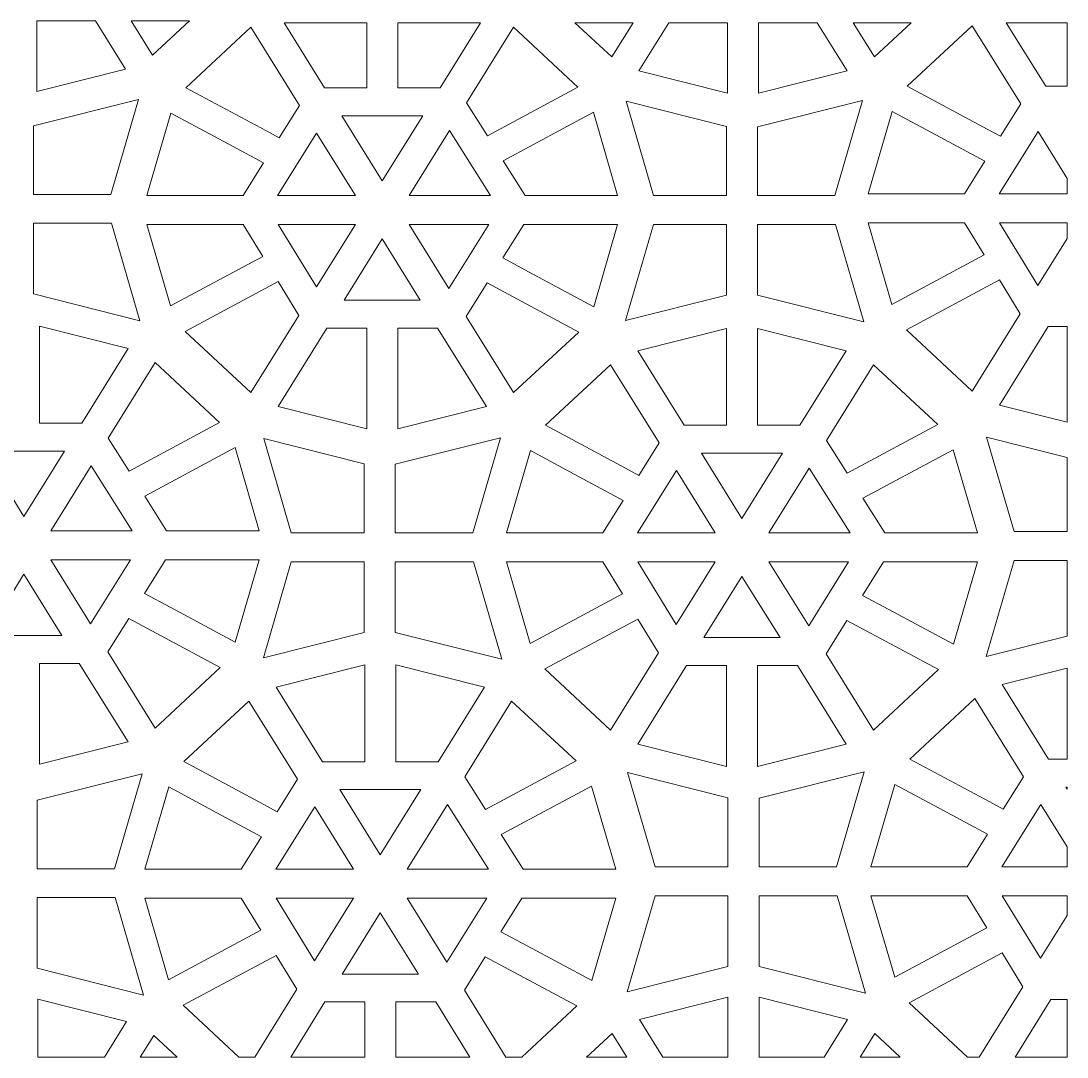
# Model space of a CAD drawing. Header units: millimetres. Extents: x -1200 to 1200, y -590 to 590.
# Drawn here: x 8 to 1200, y -590 to 590 of the extents above; entities that cross this region are included whole.
import ezdxf

# ---------------------------------------------------------------- set-up
doc = ezdxf.new("R2010")
doc.units = ezdxf.units.MM
doc.header["$MEASUREMENT"] = 0
doc.layers.add('Layer 1', color=7, linetype='Continuous')

msp = doc.modelspace()

# ---------------------------------------------------------------- linework, layer by layer
at = {"layer": 'Layer 1', "color": 250, "lineweight": 20}
for points, knots in [([(126.9235, 535.0149), (126.9235, 535.0149), (26.0126, 509.6275), (26.0126, 509.6275), (26.0126, 509.6275), (26.0126, 589.9734), (26.0126, 589.9734), (26.0126, 589.9734), (92.7979, 589.9734), (92.7979, 589.9734), (92.7979, 589.9734), (126.9235, 535.0149), (126.9235, 535.0149)], [0, 0, 0, 0, 0.25, 0.25, 0.25, 0.5, 0.5, 0.5, 0.75, 0.75, 0.75, 1, 1, 1, 1]), ([(199.9662, 589.9734), (199.9662, 589.9734), (157.9632, 550.9081), (157.9632, 550.9081), (157.9632, 550.9081), (133.7066, 589.9734), (133.7066, 589.9734), (133.7066, 589.9734), (199.9662, 589.9734), (199.9662, 589.9734)], [0, 0, 0, 0, 0.333333333, 0.333333333, 0.333333333, 0.666666667, 0.666666667, 0.666666667, 1, 1, 1, 1]), ([(401.9591, 587.9901), (401.9591, 587.9901), (401.9591, 513.8047), (401.9591, 513.8047), (401.9591, 513.8047), (353.7843, 513.8047), (353.7843, 513.8047), (353.7843, 513.8047), (307.7227, 587.9901), (307.7227, 587.9901), (307.7227, 587.9901), (401.9591, 587.9901), (401.9591, 587.9901)], [0, 0, 0, 0, 0.25, 0.25, 0.25, 0.5, 0.5, 0.5, 0.75, 0.75, 0.75, 1, 1, 1, 1]), ([(531.6224, 587.9901), (531.6224, 587.9901), (485.5609, 513.8047), (485.5609, 513.8047), (485.5609, 513.8047), (437.386, 513.8047), (437.386, 513.8047), (437.386, 513.8047), (437.386, 587.9901), (437.386, 587.9901), (437.386, 587.9901), (531.6224, 587.9901), (531.6224, 587.9901)], [0, 0, 0, 0, 0.25, 0.25, 0.25, 0.5, 0.5, 0.5, 0.75, 0.75, 0.75, 1, 1, 1, 1]), ([(681.1157, 548.9127), (681.1157, 548.9127), (639.1095, 587.9901), (639.1095, 587.9901), (639.1095, 587.9901), (705.3789, 587.9901), (705.3789, 587.9901), (705.3789, 587.9901), (681.1157, 548.9127), (681.1157, 548.9127)], [0, 0, 0, 0, 0.333333333, 0.333333333, 0.333333333, 0.666666667, 0.666666667, 0.666666667, 1, 1, 1, 1]), ([(813.073, 507.6442), (813.073, 507.6442), (712.1588, 533.0256), (712.1588, 533.0256), (712.1588, 533.0256), (746.2876, 587.9901), (746.2876, 587.9901), (746.2876, 587.9901), (813.073, 587.9901), (813.073, 587.9901), (813.073, 587.9901), (813.073, 507.6442), (813.073, 507.6442)], [0, 0, 0, 0, 0.25, 0.25, 0.25, 0.5, 0.5, 0.5, 0.75, 0.75, 0.75, 1, 1, 1, 1]), ([(949.4111, 533.0318), (949.4111, 533.0318), (848.5, 507.6442), (848.5, 507.6442), (848.5, 507.6442), (848.5, 587.9901), (848.5, 587.9901), (848.5, 587.9901), (915.2855, 587.9901), (915.2855, 587.9901), (915.2855, 587.9901), (949.4111, 533.0318), (949.4111, 533.0318)], [0, 0, 0, 0, 0.25, 0.25, 0.25, 0.5, 0.5, 0.5, 0.75, 0.75, 0.75, 1, 1, 1, 1]), ([(1022.4537, 587.9901), (1022.4537, 587.9901), (980.4507, 548.925), (980.4507, 548.925), (980.4507, 548.925), (956.194, 587.9901), (956.194, 587.9901), (956.194, 587.9901), (1022.4537, 587.9901), (1022.4537, 587.9901)], [0, 0, 0, 0, 0.333333333, 0.333333333, 0.333333333, 0.666666667, 0.666666667, 0.666666667, 1, 1, 1, 1]), ([(1017.8101, 515.6413), (1017.8101, 515.6413), (1091.9339, 584.5799), (1091.9339, 584.5799), (1091.9339, 584.5799), (1147.2565, 495.4792), (1147.2565, 495.4792), (1147.2565, 495.4792), (1124.1468, 458.556), (1124.1468, 458.556), (1124.1468, 458.556), (1108.7995, 466.7944), (1108.7995, 466.7944), (1108.7995, 466.7944), (1017.8101, 515.6413), (1017.8101, 515.6413)], [0, 0, 0, 0, 0.2, 0.2, 0.2, 0.4, 0.4, 0.4, 0.6, 0.6, 0.6, 0.8, 0.8, 0.8, 1, 1, 1, 1]), ([(1199.95, 587.9901), (1199.95, 587.9901), (1199.95, 515.5373), (1199.95, 515.5373), (1199.95, 515.5373), (1175.7099, 515.5373), (1175.7099, 515.5373), (1175.7099, 515.5373), (1130.7229, 587.9901), (1130.7229, 587.9901), (1130.7229, 587.9901), (1199.95, 587.9901), (1199.95, 587.9901)], [0, 0, 0, 0, 0.25, 0.25, 0.25, 0.5, 0.5, 0.5, 0.75, 0.75, 0.75, 1, 1, 1, 1]), ([(195.8845, 513.9086), (195.8845, 513.9086), (270.0085, 582.8473), (270.0085, 582.8473), (270.0085, 582.8473), (325.3311, 493.7465), (325.3311, 493.7465), (325.3311, 493.7465), (302.2213, 456.8234), (302.2213, 456.8234), (302.2213, 456.8234), (286.874, 465.0618), (286.874, 465.0618), (286.874, 465.0618), (195.8845, 513.9086), (195.8845, 513.9086)], [0, 0, 0, 0, 0.2, 0.2, 0.2, 0.4, 0.4, 0.4, 0.6, 0.6, 0.6, 0.8, 0.8, 0.8, 1, 1, 1, 1]), ([(569.3367, 582.8473), (569.3367, 582.8473), (642.649, 514.6664), (642.649, 514.6664), (642.649, 514.6664), (539.4243, 459.2528), (539.4243, 459.2528), (539.4243, 459.2528), (515.8315, 496.674), (515.8315, 496.674), (515.8315, 496.674), (569.3367, 582.8473), (569.3367, 582.8473)], [0, 0, 0, 0, 0.25, 0.25, 0.25, 0.5, 0.5, 0.5, 0.75, 0.75, 0.75, 1, 1, 1, 1]), ([(110.4917, 392.4929), (110.4917, 392.4929), (141.9751, 500.6709), (141.9751, 500.6709), (141.9751, 500.6709), (22.2562, 470.5592), (22.2562, 470.5592), (22.2562, 470.5592), (22.2562, 392.4929), (22.2562, 392.4929), (22.2562, 392.4929), (110.4917, 392.4929), (110.4917, 392.4929)], [0, 0, 0, 0, 0.25, 0.25, 0.25, 0.5, 0.5, 0.5, 0.75, 0.75, 0.75, 1, 1, 1, 1]), ([(811.8406, 391.2217), (811.8406, 391.2217), (811.8406, 469.9052), (811.8406, 469.9052), (811.8406, 469.9052), (697.5048, 498.6602), (697.5048, 498.6602), (697.5048, 498.6602), (728.7779, 391.2217), (728.7779, 391.2217), (728.7779, 391.2217), (811.8406, 391.2217), (811.8406, 391.2217)], [0, 0, 0, 0, 0.25, 0.25, 0.25, 0.5, 0.5, 0.5, 0.75, 0.75, 0.75, 1, 1, 1, 1]), ([(935.5031, 391.2217), (935.5031, 391.2217), (966.9865, 499.3997), (966.9865, 499.3997), (966.9865, 499.3997), (847.2676, 469.2879), (847.2676, 469.2879), (847.2676, 469.2879), (847.2676, 391.2217), (847.2676, 391.2217), (847.2676, 391.2217), (935.5031, 391.2217), (935.5031, 391.2217)], [0, 0, 0, 0, 0.25, 0.25, 0.25, 0.5, 0.5, 0.5, 0.75, 0.75, 0.75, 1, 1, 1, 1]), ([(151.4923, 391.2217), (151.4923, 391.2217), (178.7954, 485.0466), (178.7954, 485.0466), (178.7954, 485.0466), (228.4754, 458.3757), (228.4754, 458.3757), (228.4754, 458.3757), (284.4027, 428.3495), (284.4027, 428.3495), (284.4027, 428.3495), (261.1681, 391.2217), (261.1681, 391.2217), (261.1681, 391.2217), (151.4923, 391.2217), (151.4923, 391.2217)], [0, 0, 0, 0, 0.2, 0.2, 0.2, 0.4, 0.4, 0.4, 0.6, 0.6, 0.6, 0.8, 0.8, 0.8, 1, 1, 1, 1]), ([(465.8328, 482.0337), (465.8328, 482.0337), (373.5123, 482.0337), (373.5123, 482.0337), (373.5123, 482.0337), (419.6725, 407.6924), (419.6725, 407.6924), (419.6725, 407.6924), (465.8328, 482.0337), (465.8328, 482.0337)], [0, 0, 0, 0, 0.333333333, 0.333333333, 0.333333333, 0.666666667, 0.666666667, 0.666666667, 1, 1, 1, 1]), ([(660.2506, 486.0765), (660.2506, 486.0765), (687.8528, 391.2217), (687.8528, 391.2217), (687.8528, 391.2217), (582.3178, 391.2217), (582.3178, 391.2217), (582.3178, 391.2217), (557.3448, 430.8338), (557.3448, 430.8338), (557.3448, 430.8338), (660.2506, 486.0765), (660.2506, 486.0765)], [0, 0, 0, 0, 0.25, 0.25, 0.25, 0.5, 0.5, 0.5, 0.75, 0.75, 0.75, 1, 1, 1, 1]), ([(973.4179, 392.9543), (973.4179, 392.9543), (1000.7209, 486.7793), (1000.7209, 486.7793), (1000.7209, 486.7793), (1050.4008, 460.1083), (1050.4008, 460.1083), (1050.4008, 460.1083), (1106.3281, 430.0821), (1106.3281, 430.0821), (1106.3281, 430.0821), (1083.0936, 392.9543), (1083.0936, 392.9543), (1083.0936, 392.9543), (973.4179, 392.9543), (973.4179, 392.9543)], [0, 0, 0, 0, 0.2, 0.2, 0.2, 0.4, 0.4, 0.4, 0.6, 0.6, 0.6, 0.8, 0.8, 0.8, 1, 1, 1, 1]), ([(542.875, 391.2217), (542.875, 391.2217), (496.2613, 465.1565), (496.2613, 465.1565), (496.2613, 465.1565), (450.3541, 391.2217), (450.3541, 391.2217), (450.3541, 391.2217), (542.875, 391.2217), (542.875, 391.2217)], [0, 0, 0, 0, 0.333333333, 0.333333333, 0.333333333, 0.666666667, 0.666666667, 0.666666667, 1, 1, 1, 1]), ([(344.9013, 462.229), (344.9013, 462.229), (300.4598, 391.2217), (300.4598, 391.2217), (300.4598, 391.2217), (388.9911, 391.2217), (388.9911, 391.2217), (388.9911, 391.2217), (344.9013, 462.229), (344.9013, 462.229)], [0, 0, 0, 0, 0.333333333, 0.333333333, 0.333333333, 0.666666667, 0.666666667, 0.666666667, 1, 1, 1, 1]), ([(1166.8268, 463.9617), (1166.8268, 463.9617), (1122.3853, 392.9543), (1122.3853, 392.9543), (1122.3853, 392.9543), (1199.95, 392.9543), (1199.95, 392.9543), (1199.95, 392.9543), (1199.95, 410.6168), (1199.95, 410.6168), (1199.95, 410.6168), (1166.8268, 463.9617), (1166.8268, 463.9617)], [0, 0, 0, 0, 0.25, 0.25, 0.25, 0.5, 0.5, 0.5, 0.75, 0.75, 0.75, 1, 1, 1, 1]), ([(22.2562, 279.071), (22.2562, 279.071), (143.5295, 248.562), (143.5295, 248.562), (143.5295, 248.562), (111.2278, 359.5514), (111.2278, 359.5514), (111.2278, 359.5514), (22.2562, 359.5514), (22.2562, 359.5514), (22.2562, 359.5514), (22.2562, 279.071), (22.2562, 279.071)], [0, 0, 0, 0, 0.25, 0.25, 0.25, 0.5, 0.5, 0.5, 0.75, 0.75, 0.75, 1, 1, 1, 1]), ([(178.4964, 265.488), (178.4964, 265.488), (151.4957, 358.2802), (151.4957, 358.2802), (151.4957, 358.2802), (261.2141, 358.2802), (261.2141, 358.2802), (261.2141, 358.2802), (283.5087, 321.8643), (283.5087, 321.8643), (283.5087, 321.8643), (178.4964, 265.488), (178.4964, 265.488)], [0, 0, 0, 0, 0.25, 0.25, 0.25, 0.5, 0.5, 0.5, 0.75, 0.75, 0.75, 1, 1, 1, 1]), ([(301.0941, 358.2802), (301.0941, 358.2802), (344.7305, 286.9978), (344.7305, 286.9978), (344.7305, 286.9978), (388.9911, 358.2802), (388.9911, 358.2802), (388.9911, 358.2802), (301.0941, 358.2802), (301.0941, 358.2802)], [0, 0, 0, 0, 0.333333333, 0.333333333, 0.333333333, 0.666666667, 0.666666667, 0.666666667, 1, 1, 1, 1]), ([(495.6368, 285.3537), (495.6368, 285.3537), (541.1333, 358.2802), (541.1333, 358.2802), (541.1333, 358.2802), (450.3541, 358.2802), (450.3541, 358.2802), (450.3541, 358.2802), (495.6368, 285.3537), (495.6368, 285.3537)], [0, 0, 0, 0, 0.333333333, 0.333333333, 0.333333333, 0.666666667, 0.666666667, 0.666666667, 1, 1, 1, 1]), ([(687.8495, 358.2802), (687.8495, 358.2802), (660.5497, 264.4552), (660.5497, 264.4552), (660.5497, 264.4552), (587.0141, 303.9329), (587.0141, 303.9329), (587.0141, 303.9329), (557.0129, 320.04), (557.0129, 320.04), (557.0129, 320.04), (580.8718, 358.2802), (580.8718, 358.2802), (580.8718, 358.2802), (687.8495, 358.2802), (687.8495, 358.2802)], [0, 0, 0, 0, 0.2, 0.2, 0.2, 0.4, 0.4, 0.4, 0.6, 0.6, 0.6, 0.8, 0.8, 0.8, 1, 1, 1, 1]), ([(696.9396, 248.8951), (696.9396, 248.8951), (811.8406, 277.7998), (811.8406, 277.7998), (811.8406, 277.7998), (811.8406, 358.2802), (811.8406, 358.2802), (811.8406, 358.2802), (728.7746, 358.2802), (728.7746, 358.2802), (728.7746, 358.2802), (696.9396, 248.8951), (696.9396, 248.8951)], [0, 0, 0, 0, 0.25, 0.25, 0.25, 0.5, 0.5, 0.5, 0.75, 0.75, 0.75, 1, 1, 1, 1]), ([(847.2676, 277.7998), (847.2676, 277.7998), (968.541, 247.2908), (968.541, 247.2908), (968.541, 247.2908), (936.2392, 358.2802), (936.2392, 358.2802), (936.2392, 358.2802), (847.2676, 358.2802), (847.2676, 358.2802), (847.2676, 358.2802), (847.2676, 277.7998), (847.2676, 277.7998)], [0, 0, 0, 0, 0.25, 0.25, 0.25, 0.5, 0.5, 0.5, 0.75, 0.75, 0.75, 1, 1, 1, 1]), ([(1000.422, 267.2207), (1000.422, 267.2207), (973.4211, 360.0129), (973.4211, 360.0129), (973.4211, 360.0129), (1083.1396, 360.0129), (1083.1396, 360.0129), (1083.1396, 360.0129), (1105.4343, 323.597), (1105.4343, 323.597), (1105.4343, 323.597), (1000.422, 267.2207), (1000.422, 267.2207)], [0, 0, 0, 0, 0.25, 0.25, 0.25, 0.5, 0.5, 0.5, 0.75, 0.75, 0.75, 1, 1, 1, 1]), ([(1123.0196, 360.0129), (1123.0196, 360.0129), (1166.6559, 288.7304), (1166.6559, 288.7304), (1166.6559, 288.7304), (1199.95, 342.3504), (1199.95, 342.3504), (1199.95, 342.3504), (1199.95, 360.0129), (1199.95, 360.0129), (1199.95, 360.0129), (1123.0196, 360.0129), (1123.0196, 360.0129)], [0, 0, 0, 0, 0.25, 0.25, 0.25, 0.5, 0.5, 0.5, 0.75, 0.75, 0.75, 1, 1, 1, 1]), ([(376.3254, 271.9969), (376.3254, 271.9969), (463.0197, 271.9969), (463.0197, 271.9969), (463.0197, 271.9969), (419.6725, 341.8095), (419.6725, 341.8095), (419.6725, 341.8095), (376.3254, 271.9969), (376.3254, 271.9969)], [0, 0, 0, 0, 0.333333333, 0.333333333, 0.333333333, 0.666666667, 0.666666667, 0.666666667, 1, 1, 1, 1]), ([(270.0018, 166.6423), (270.0018, 166.6423), (195.0695, 236.348), (195.0695, 236.348), (195.0695, 236.348), (301.035, 293.2346), (301.035, 293.2346), (301.035, 293.2346), (324.6508, 254.6553), (324.6508, 254.6553), (324.6508, 254.6553), (270.0018, 166.6423), (270.0018, 166.6423)], [0, 0, 0, 0, 0.25, 0.25, 0.25, 0.5, 0.5, 0.5, 0.75, 0.75, 0.75, 1, 1, 1, 1]), ([(643.4607, 235.5933), (643.4607, 235.5933), (569.3367, 166.6546), (569.3367, 166.6546), (569.3367, 166.6546), (515.4569, 253.4268), (515.4569, 253.4268), (515.4569, 253.4268), (539.2369, 291.5447), (539.2369, 291.5447), (539.2369, 291.5447), (643.4607, 235.5933), (643.4607, 235.5933)], [0, 0, 0, 0, 0.25, 0.25, 0.25, 0.5, 0.5, 0.5, 0.75, 0.75, 0.75, 1, 1, 1, 1]), ([(1091.9274, 168.375), (1091.9274, 168.375), (1016.9951, 238.0807), (1016.9951, 238.0807), (1016.9951, 238.0807), (1122.9604, 294.9672), (1122.9604, 294.9672), (1122.9604, 294.9672), (1146.5763, 256.3879), (1146.5763, 256.3879), (1146.5763, 256.3879), (1091.9274, 168.375), (1091.9274, 168.375)], [0, 0, 0, 0, 0.25, 0.25, 0.25, 0.5, 0.5, 0.5, 0.75, 0.75, 0.75, 1, 1, 1, 1]), ([(29.0853, 242.1724), (29.0853, 242.1724), (129.9963, 216.7818), (129.9963, 216.7818), (129.9963, 216.7818), (77.26, 131.8461), (77.26, 131.8461), (77.26, 131.8461), (29.0853, 131.8461), (29.0853, 131.8461), (29.0853, 131.8461), (29.0853, 242.1724), (29.0853, 242.1724)], [0, 0, 0, 0, 0.25, 0.25, 0.25, 0.5, 0.5, 0.5, 0.75, 0.75, 0.75, 1, 1, 1, 1]), ([(401.9591, 125.3739), (401.9591, 125.3739), (301.0448, 150.7553), (301.0448, 150.7553), (301.0448, 150.7553), (356.5975, 240.2258), (356.5975, 240.2258), (356.5975, 240.2258), (401.9591, 240.2258), (401.9591, 240.2258), (401.9591, 240.2258), (401.9591, 125.3739), (401.9591, 125.3739)], [0, 0, 0, 0, 0.25, 0.25, 0.25, 0.5, 0.5, 0.5, 0.75, 0.75, 0.75, 1, 1, 1, 1]), ([(538.2971, 150.7614), (538.2971, 150.7614), (437.386, 125.3739), (437.386, 125.3739), (437.386, 125.3739), (437.386, 240.2258), (437.386, 240.2258), (437.386, 240.2258), (482.7477, 240.2258), (482.7477, 240.2258), (482.7477, 240.2258), (538.2971, 150.7614), (538.2971, 150.7614)], [0, 0, 0, 0, 0.25, 0.25, 0.25, 0.5, 0.5, 0.5, 0.75, 0.75, 0.75, 1, 1, 1, 1]), ([(710.9296, 214.3616), (710.9296, 214.3616), (811.8406, 239.7522), (811.8406, 239.7522), (811.8406, 239.7522), (811.8406, 129.4259), (811.8406, 129.4259), (811.8406, 129.4259), (763.6659, 129.4259), (763.6659, 129.4259), (763.6659, 129.4259), (710.9296, 214.3616), (710.9296, 214.3616)], [0, 0, 0, 0, 0.25, 0.25, 0.25, 0.5, 0.5, 0.5, 0.75, 0.75, 0.75, 1, 1, 1, 1]), ([(847.2676, 239.7522), (847.2676, 239.7522), (948.1786, 214.3616), (948.1786, 214.3616), (948.1786, 214.3616), (895.4424, 129.4259), (895.4424, 129.4259), (895.4424, 129.4259), (847.2676, 129.4259), (847.2676, 129.4259), (847.2676, 129.4259), (847.2676, 239.7522), (847.2676, 239.7522)], [0, 0, 0, 0, 0.25, 0.25, 0.25, 0.5, 0.5, 0.5, 0.75, 0.75, 0.75, 1, 1, 1, 1]), ([(1199.95, 133.1264), (1199.95, 133.1264), (1122.9703, 152.488), (1122.9703, 152.488), (1122.9703, 152.488), (1178.523, 241.9585), (1178.523, 241.9585), (1178.523, 241.9585), (1199.95, 241.9585), (1199.95, 241.9585), (1199.95, 241.9585), (1199.95, 133.1264), (1199.95, 133.1264)], [0, 0, 0, 0, 0.25, 0.25, 0.25, 0.5, 0.5, 0.5, 0.75, 0.75, 0.75, 1, 1, 1, 1]), ([(161.036, 200.8886), (161.036, 200.8886), (234.3481, 132.7078), (234.3481, 132.7078), (234.3481, 132.7078), (131.1234, 77.294), (131.1234, 77.294), (131.1234, 77.294), (107.5307, 114.7153), (107.5307, 114.7153), (107.5307, 114.7153), (161.036, 200.8886), (161.036, 200.8886)], [0, 0, 0, 0, 0.25, 0.25, 0.25, 0.5, 0.5, 0.5, 0.75, 0.75, 0.75, 1, 1, 1, 1]), ([(605.7661, 129.5297), (605.7661, 129.5297), (679.8899, 198.4685), (679.8899, 198.4685), (679.8899, 198.4685), (735.2125, 109.3676), (735.2125, 109.3676), (735.2125, 109.3676), (712.1028, 72.4445), (712.1028, 72.4445), (712.1028, 72.4445), (696.7556, 80.683), (696.7556, 80.683), (696.7556, 80.683), (605.7661, 129.5297), (605.7661, 129.5297)], [0, 0, 0, 0, 0.2, 0.2, 0.2, 0.4, 0.4, 0.4, 0.6, 0.6, 0.6, 0.8, 0.8, 0.8, 1, 1, 1, 1]), ([(979.2183, 198.4685), (979.2183, 198.4685), (1052.5304, 130.2876), (1052.5304, 130.2876), (1052.5304, 130.2876), (949.3059, 74.8739), (949.3059, 74.8739), (949.3059, 74.8739), (925.713, 112.2951), (925.713, 112.2951), (925.713, 112.2951), (979.2183, 198.4685), (979.2183, 198.4685)], [0, 0, 0, 0, 0.25, 0.25, 0.25, 0.5, 0.5, 0.5, 0.75, 0.75, 0.75, 1, 1, 1, 1]), ([(399.123, 7.0109), (399.123, 7.0109), (399.123, 85.6944), (399.123, 85.6944), (399.123, 85.6944), (284.7872, 114.4495), (284.7872, 114.4495), (284.7872, 114.4495), (316.0601, 7.0109), (316.0601, 7.0109), (316.0601, 7.0109), (399.123, 7.0109), (399.123, 7.0109)], [0, 0, 0, 0, 0.25, 0.25, 0.25, 0.5, 0.5, 0.5, 0.75, 0.75, 0.75, 1, 1, 1, 1]), ([(522.7855, 7.0109), (522.7855, 7.0109), (554.2688, 115.189), (554.2688, 115.189), (554.2688, 115.189), (434.5499, 85.0771), (434.5499, 85.0771), (434.5499, 85.0771), (434.5499, 7.0109), (434.5499, 7.0109), (434.5499, 7.0109), (522.7855, 7.0109), (522.7855, 7.0109)], [0, 0, 0, 0, 0.25, 0.25, 0.25, 0.5, 0.5, 0.5, 0.75, 0.75, 0.75, 1, 1, 1, 1]), ([(1199.95, 92.738), (1199.95, 92.738), (1108.2705, 115.794), (1108.2705, 115.794), (1108.2705, 115.794), (1139.5434, 8.3554), (1139.5434, 8.3554), (1139.5434, 8.3554), (1199.95, 8.3554), (1199.95, 8.3554), (1199.95, 8.3554), (1199.95, 92.738), (1199.95, 92.738)], [0, 0, 0, 0, 0.25, 0.25, 0.25, 0.5, 0.5, 0.5, 0.75, 0.75, 0.75, 1, 1, 1, 1]), ([(57.532, 100.075), (57.532, 100.075), (-34.7885, 100.075), (-34.7885, 100.075), (-34.7885, 100.075), (11.3718, 25.7337), (11.3718, 25.7337), (11.3718, 25.7337), (57.532, 100.075), (57.532, 100.075)], [0, 0, 0, 0, 0.333333333, 0.333333333, 0.333333333, 0.666666667, 0.666666667, 0.666666667, 1, 1, 1, 1]), ([(251.9499, 104.1178), (251.9499, 104.1178), (279.552, 9.263), (279.552, 9.263), (279.552, 9.263), (174.0171, 9.263), (174.0171, 9.263), (174.0171, 9.263), (149.0441, 48.8752), (149.0441, 48.8752), (149.0441, 48.8752), (251.9499, 104.1178), (251.9499, 104.1178)], [0, 0, 0, 0, 0.25, 0.25, 0.25, 0.5, 0.5, 0.5, 0.75, 0.75, 0.75, 1, 1, 1, 1]), ([(561.3739, 6.8428), (561.3739, 6.8428), (588.677, 100.6678), (588.677, 100.6678), (588.677, 100.6678), (638.357, 73.9969), (638.357, 73.9969), (638.357, 73.9969), (694.2843, 43.9707), (694.2843, 43.9707), (694.2843, 43.9707), (671.0496, 6.8428), (671.0496, 6.8428), (671.0496, 6.8428), (561.3739, 6.8428), (561.3739, 6.8428)], [0, 0, 0, 0, 0.2, 0.2, 0.2, 0.4, 0.4, 0.4, 0.6, 0.6, 0.6, 0.8, 0.8, 0.8, 1, 1, 1, 1]), ([(875.7144, 97.6548), (875.7144, 97.6548), (783.3939, 97.6548), (783.3939, 97.6548), (783.3939, 97.6548), (829.5541, 23.3135), (829.5541, 23.3135), (829.5541, 23.3135), (875.7144, 97.6548), (875.7144, 97.6548)], [0, 0, 0, 0, 0.333333333, 0.333333333, 0.333333333, 0.666666667, 0.666666667, 0.666666667, 1, 1, 1, 1]), ([(1070.1322, 101.6977), (1070.1322, 101.6977), (1097.7343, 6.8428), (1097.7343, 6.8428), (1097.7343, 6.8428), (992.1994, 6.8428), (992.1994, 6.8428), (992.1994, 6.8428), (967.2264, 46.455), (967.2264, 46.455), (967.2264, 46.455), (1070.1322, 101.6977), (1070.1322, 101.6977)], [0, 0, 0, 0, 0.25, 0.25, 0.25, 0.5, 0.5, 0.5, 0.75, 0.75, 0.75, 1, 1, 1, 1]), ([(134.5742, 9.263), (134.5742, 9.263), (87.9604, 83.1978), (87.9604, 83.1978), (87.9604, 83.1978), (42.0532, 9.263), (42.0532, 9.263), (42.0532, 9.263), (134.5742, 9.263), (134.5742, 9.263)], [0, 0, 0, 0, 0.333333333, 0.333333333, 0.333333333, 0.666666667, 0.666666667, 0.666666667, 1, 1, 1, 1]), ([(754.7828, 77.8502), (754.7828, 77.8502), (710.3413, 6.8428), (710.3413, 6.8428), (710.3413, 6.8428), (798.8727, 6.8428), (798.8727, 6.8428), (798.8727, 6.8428), (754.7828, 77.8502), (754.7828, 77.8502)], [0, 0, 0, 0, 0.333333333, 0.333333333, 0.333333333, 0.666666667, 0.666666667, 0.666666667, 1, 1, 1, 1]), ([(952.7565, 6.8428), (952.7565, 6.8428), (906.1428, 80.7777), (906.1428, 80.7777), (906.1428, 80.7777), (860.2356, 6.8428), (860.2356, 6.8428), (860.2356, 6.8428), (952.7565, 6.8428), (952.7565, 6.8428)], [0, 0, 0, 0, 0.333333333, 0.333333333, 0.333333333, 0.666666667, 0.666666667, 0.666666667, 1, 1, 1, 1]), ([(87.336, -96.6049), (87.336, -96.6049), (132.8324, -23.6785), (132.8324, -23.6785), (132.8324, -23.6785), (42.0532, -23.6785), (42.0532, -23.6785), (42.0532, -23.6785), (87.336, -96.6049), (87.336, -96.6049)], [0, 0, 0, 0, 0.333333333, 0.333333333, 0.333333333, 0.666666667, 0.666666667, 0.666666667, 1, 1, 1, 1]), ([(279.5487, -23.6785), (279.5487, -23.6785), (252.2489, -117.5035), (252.2489, -117.5035), (252.2489, -117.5035), (178.7133, -78.0257), (178.7133, -78.0257), (178.7133, -78.0257), (148.7121, -61.9186), (148.7121, -61.9186), (148.7121, -61.9186), (172.5711, -23.6785), (172.5711, -23.6785), (172.5711, -23.6785), (279.5487, -23.6785), (279.5487, -23.6785)], [0, 0, 0, 0, 0.2, 0.2, 0.2, 0.4, 0.4, 0.4, 0.6, 0.6, 0.6, 0.8, 0.8, 0.8, 1, 1, 1, 1]), ([(284.2219, -135.3157), (284.2219, -135.3157), (399.123, -106.411), (399.123, -106.411), (399.123, -106.411), (399.123, -25.9305), (399.123, -25.9305), (399.123, -25.9305), (316.0569, -25.9305), (316.0569, -25.9305), (316.0569, -25.9305), (284.2219, -135.3157), (284.2219, -135.3157)], [0, 0, 0, 0, 0.25, 0.25, 0.25, 0.5, 0.5, 0.5, 0.75, 0.75, 0.75, 1, 1, 1, 1]), ([(434.5499, -106.411), (434.5499, -106.411), (555.8232, -136.92), (555.8232, -136.92), (555.8232, -136.92), (523.5216, -25.9305), (523.5216, -25.9305), (523.5216, -25.9305), (434.5499, -25.9305), (434.5499, -25.9305), (434.5499, -25.9305), (434.5499, -106.411), (434.5499, -106.411)], [0, 0, 0, 0, 0.25, 0.25, 0.25, 0.5, 0.5, 0.5, 0.75, 0.75, 0.75, 1, 1, 1, 1]), ([(588.378, -118.8908), (588.378, -118.8908), (561.3772, -26.0986), (561.3772, -26.0986), (561.3772, -26.0986), (671.0956, -26.0986), (671.0956, -26.0986), (671.0956, -26.0986), (693.3903, -62.5145), (693.3903, -62.5145), (693.3903, -62.5145), (588.378, -118.8908), (588.378, -118.8908)], [0, 0, 0, 0, 0.25, 0.25, 0.25, 0.5, 0.5, 0.5, 0.75, 0.75, 0.75, 1, 1, 1, 1]), ([(710.9756, -26.0986), (710.9756, -26.0986), (754.6119, -97.3811), (754.6119, -97.3811), (754.6119, -97.3811), (798.8727, -26.0986), (798.8727, -26.0986), (798.8727, -26.0986), (710.9756, -26.0986), (710.9756, -26.0986)], [0, 0, 0, 0, 0.333333333, 0.333333333, 0.333333333, 0.666666667, 0.666666667, 0.666666667, 1, 1, 1, 1]), ([(905.5183, -99.0251), (905.5183, -99.0251), (951.0147, -26.0986), (951.0147, -26.0986), (951.0147, -26.0986), (860.2356, -26.0986), (860.2356, -26.0986), (860.2356, -26.0986), (905.5183, -99.0251), (905.5183, -99.0251)], [0, 0, 0, 0, 0.333333333, 0.333333333, 0.333333333, 0.666666667, 0.666666667, 0.666666667, 1, 1, 1, 1]), ([(1097.7311, -26.0986), (1097.7311, -26.0986), (1070.4313, -119.9236), (1070.4313, -119.9236), (1070.4313, -119.9236), (996.8957, -80.4459), (996.8957, -80.4459), (996.8957, -80.4459), (966.8944, -64.3388), (966.8944, -64.3388), (966.8944, -64.3388), (990.7534, -26.0986), (990.7534, -26.0986), (990.7534, -26.0986), (1097.7311, -26.0986), (1097.7311, -26.0986)], [0, 0, 0, 0, 0.2, 0.2, 0.2, 0.4, 0.4, 0.4, 0.6, 0.6, 0.6, 0.8, 0.8, 0.8, 1, 1, 1, 1]), ([(1107.7052, -133.9711), (1107.7052, -133.9711), (1199.95, -110.7654), (1199.95, -110.7654), (1199.95, -110.7654), (1199.95, -24.586), (1199.95, -24.586), (1199.95, -24.586), (1139.5401, -24.586), (1139.5401, -24.586), (1139.5401, -24.586), (1107.7052, -133.9711), (1107.7052, -133.9711)], [0, 0, 0, 0, 0.25, 0.25, 0.25, 0.5, 0.5, 0.5, 0.75, 0.75, 0.75, 1, 1, 1, 1]), ([(-31.9753, -109.9618), (-31.9753, -109.9618), (54.7189, -109.9618), (54.7189, -109.9618), (54.7189, -109.9618), (11.3718, -40.1492), (11.3718, -40.1492), (11.3718, -40.1492), (-31.9753, -109.9618), (-31.9753, -109.9618)], [0, 0, 0, 0, 0.333333333, 0.333333333, 0.333333333, 0.666666667, 0.666666667, 0.666666667, 1, 1, 1, 1]), ([(786.207, -112.382), (786.207, -112.382), (872.9012, -112.382), (872.9012, -112.382), (872.9012, -112.382), (829.5541, -42.5693), (829.5541, -42.5693), (829.5541, -42.5693), (786.207, -112.382), (786.207, -112.382)], [0, 0, 0, 0, 0.333333333, 0.333333333, 0.333333333, 0.666666667, 0.666666667, 0.666666667, 1, 1, 1, 1]), ([(235.1598, -146.3654), (235.1598, -146.3654), (161.036, -215.3041), (161.036, -215.3041), (161.036, -215.3041), (107.156, -128.5318), (107.156, -128.5318), (107.156, -128.5318), (130.9362, -90.4139), (130.9362, -90.4139), (130.9362, -90.4139), (235.1598, -146.3654), (235.1598, -146.3654)], [0, 0, 0, 0, 0.25, 0.25, 0.25, 0.5, 0.5, 0.5, 0.75, 0.75, 0.75, 1, 1, 1, 1]), ([(679.8834, -217.7365), (679.8834, -217.7365), (604.9511, -148.0309), (604.9511, -148.0309), (604.9511, -148.0309), (710.9165, -91.1442), (710.9165, -91.1442), (710.9165, -91.1442), (734.5323, -129.7236), (734.5323, -129.7236), (734.5323, -129.7236), (679.8834, -217.7365), (679.8834, -217.7365)], [0, 0, 0, 0, 0.25, 0.25, 0.25, 0.5, 0.5, 0.5, 0.75, 0.75, 0.75, 1, 1, 1, 1]), ([(1053.3421, -148.7856), (1053.3421, -148.7856), (979.2183, -217.7242), (979.2183, -217.7242), (979.2183, -217.7242), (925.3384, -130.952), (925.3384, -130.952), (925.3384, -130.952), (949.1185, -92.8341), (949.1185, -92.8341), (949.1185, -92.8341), (1053.3421, -148.7856), (1053.3421, -148.7856)], [0, 0, 0, 0, 0.25, 0.25, 0.25, 0.5, 0.5, 0.5, 0.75, 0.75, 0.75, 1, 1, 1, 1]), ([(129.9963, -231.1973), (129.9963, -231.1973), (29.0853, -256.5848), (29.0853, -256.5848), (29.0853, -256.5848), (29.0853, -141.7328), (29.0853, -141.7328), (29.0853, -141.7328), (74.4469, -141.7328), (74.4469, -141.7328), (74.4469, -141.7328), (129.9963, -231.1973), (129.9963, -231.1973)], [0, 0, 0, 0, 0.25, 0.25, 0.25, 0.5, 0.5, 0.5, 0.75, 0.75, 0.75, 1, 1, 1, 1]), ([(298.8199, -168.7002), (298.8199, -168.7002), (399.7309, -143.3096), (399.7309, -143.3096), (399.7309, -143.3096), (399.7309, -253.6359), (399.7309, -253.6359), (399.7309, -253.6359), (351.5562, -253.6359), (351.5562, -253.6359), (351.5562, -253.6359), (298.8199, -168.7002), (298.8199, -168.7002)], [0, 0, 0, 0, 0.25, 0.25, 0.25, 0.5, 0.5, 0.5, 0.75, 0.75, 0.75, 1, 1, 1, 1]), ([(435.1579, -143.3096), (435.1579, -143.3096), (536.0689, -168.7002), (536.0689, -168.7002), (536.0689, -168.7002), (483.3327, -253.6359), (483.3327, -253.6359), (483.3327, -253.6359), (435.1579, -253.6359), (435.1579, -253.6359), (435.1579, -253.6359), (435.1579, -143.3096), (435.1579, -143.3096)], [0, 0, 0, 0, 0.25, 0.25, 0.25, 0.5, 0.5, 0.5, 0.75, 0.75, 0.75, 1, 1, 1, 1]), ([(811.8406, -259.005), (811.8406, -259.005), (710.9263, -233.6236), (710.9263, -233.6236), (710.9263, -233.6236), (766.479, -144.1531), (766.479, -144.1531), (766.479, -144.1531), (811.8406, -144.1531), (811.8406, -144.1531), (811.8406, -144.1531), (811.8406, -259.005), (811.8406, -259.005)], [0, 0, 0, 0, 0.25, 0.25, 0.25, 0.5, 0.5, 0.5, 0.75, 0.75, 0.75, 1, 1, 1, 1]), ([(948.1786, -233.6174), (948.1786, -233.6174), (847.2676, -259.005), (847.2676, -259.005), (847.2676, -259.005), (847.2676, -144.1531), (847.2676, -144.1531), (847.2676, -144.1531), (892.6293, -144.1531), (892.6293, -144.1531), (892.6293, -144.1531), (948.1786, -233.6174), (948.1786, -233.6174)], [0, 0, 0, 0, 0.25, 0.25, 0.25, 0.5, 0.5, 0.5, 0.75, 0.75, 0.75, 1, 1, 1, 1]), ([(1126.0726, -165.8003), (1126.0726, -165.8003), (1199.95, -147.2119), (1199.95, -147.2119), (1199.95, -147.2119), (1199.95, -250.736), (1199.95, -250.736), (1199.95, -250.736), (1178.8089, -250.736), (1178.8089, -250.736), (1178.8089, -250.736), (1126.0726, -165.8003), (1126.0726, -165.8003)], [0, 0, 0, 0, 0.25, 0.25, 0.25, 0.5, 0.5, 0.5, 0.75, 0.75, 0.75, 1, 1, 1, 1]), ([(193.6564, -253.532), (193.6564, -253.532), (267.7802, -184.5934), (267.7802, -184.5934), (267.7802, -184.5934), (323.1028, -273.6941), (323.1028, -273.6941), (323.1028, -273.6941), (299.9932, -310.6172), (299.9932, -310.6172), (299.9932, -310.6172), (284.6459, -302.3788), (284.6459, -302.3788), (284.6459, -302.3788), (193.6564, -253.532), (193.6564, -253.532)], [0, 0, 0, 0, 0.2, 0.2, 0.2, 0.4, 0.4, 0.4, 0.6, 0.6, 0.6, 0.8, 0.8, 0.8, 1, 1, 1, 1]), ([(567.1086, -184.5934), (567.1086, -184.5934), (640.4207, -252.7742), (640.4207, -252.7742), (640.4207, -252.7742), (537.1962, -308.1879), (537.1962, -308.1879), (537.1962, -308.1879), (513.6033, -270.7667), (513.6033, -270.7667), (513.6033, -270.7667), (567.1086, -184.5934), (567.1086, -184.5934)], [0, 0, 0, 0, 0.25, 0.25, 0.25, 0.5, 0.5, 0.5, 0.75, 0.75, 0.75, 1, 1, 1, 1]), ([(1020.9091, -250.6321), (1020.9091, -250.6321), (1095.0329, -181.6935), (1095.0329, -181.6935), (1095.0329, -181.6935), (1150.3555, -270.7942), (1150.3555, -270.7942), (1150.3555, -270.7942), (1127.2459, -307.7173), (1127.2459, -307.7173), (1127.2459, -307.7173), (1111.8986, -299.4789), (1111.8986, -299.4789), (1111.8986, -299.4789), (1020.9091, -250.6321), (1020.9091, -250.6321)], [0, 0, 0, 0, 0.2, 0.2, 0.2, 0.4, 0.4, 0.4, 0.6, 0.6, 0.6, 0.8, 0.8, 0.8, 1, 1, 1, 1]), ([(114.6456, -375.5467), (114.6456, -375.5467), (146.129, -267.3687), (146.129, -267.3687), (146.129, -267.3687), (26.4101, -297.4804), (26.4101, -297.4804), (26.4101, -297.4804), (26.4101, -375.5467), (26.4101, -375.5467), (26.4101, -375.5467), (114.6456, -375.5467), (114.6456, -375.5467)], [0, 0, 0, 0, 0.25, 0.25, 0.25, 0.5, 0.5, 0.5, 0.75, 0.75, 0.75, 1, 1, 1, 1]), ([(813.5397, -373.423), (813.5397, -373.423), (813.5397, -294.7394), (813.5397, -294.7394), (813.5397, -294.7394), (699.2039, -265.9844), (699.2039, -265.9844), (699.2039, -265.9844), (730.4769, -373.423), (730.4769, -373.423), (730.4769, -373.423), (813.5397, -373.423), (813.5397, -373.423)], [0, 0, 0, 0, 0.25, 0.25, 0.25, 0.5, 0.5, 0.5, 0.75, 0.75, 0.75, 1, 1, 1, 1]), ([(937.2022, -373.423), (937.2022, -373.423), (968.6856, -265.2449), (968.6856, -265.2449), (968.6856, -265.2449), (848.9667, -295.3566), (848.9667, -295.3566), (848.9667, -295.3566), (848.9667, -373.423), (848.9667, -373.423), (848.9667, -373.423), (937.2022, -373.423), (937.2022, -373.423)], [0, 0, 0, 0, 0.25, 0.25, 0.25, 0.5, 0.5, 0.5, 0.75, 0.75, 0.75, 1, 1, 1, 1]), ([(149.2642, -376.219), (149.2642, -376.219), (176.5673, -282.394), (176.5673, -282.394), (176.5673, -282.394), (226.2473, -309.065), (226.2473, -309.065), (226.2473, -309.065), (282.1746, -339.0912), (282.1746, -339.0912), (282.1746, -339.0912), (258.9399, -376.219), (258.9399, -376.219), (258.9399, -376.219), (149.2642, -376.219), (149.2642, -376.219)], [0, 0, 0, 0, 0.2, 0.2, 0.2, 0.4, 0.4, 0.4, 0.6, 0.6, 0.6, 0.8, 0.8, 0.8, 1, 1, 1, 1]), ([(463.6047, -285.407), (463.6047, -285.407), (371.2842, -285.407), (371.2842, -285.407), (371.2842, -285.407), (417.4444, -359.7483), (417.4444, -359.7483), (417.4444, -359.7483), (463.6047, -285.407), (463.6047, -285.407)], [0, 0, 0, 0, 0.333333333, 0.333333333, 0.333333333, 0.666666667, 0.666666667, 0.666666667, 1, 1, 1, 1]), ([(658.0225, -281.3642), (658.0225, -281.3642), (685.6246, -376.219), (685.6246, -376.219), (685.6246, -376.219), (580.0897, -376.219), (580.0897, -376.219), (580.0897, -376.219), (555.1167, -336.6068), (555.1167, -336.6068), (555.1167, -336.6068), (658.0225, -281.3642), (658.0225, -281.3642)], [0, 0, 0, 0, 0.25, 0.25, 0.25, 0.5, 0.5, 0.5, 0.75, 0.75, 0.75, 1, 1, 1, 1]), ([(976.5169, -373.3191), (976.5169, -373.3191), (1003.82, -279.494), (1003.82, -279.494), (1003.82, -279.494), (1053.4999, -306.165), (1053.4999, -306.165), (1053.4999, -306.165), (1109.4272, -336.1912), (1109.4272, -336.1912), (1109.4272, -336.1912), (1086.1926, -373.3191), (1086.1926, -373.3191), (1086.1926, -373.3191), (976.5169, -373.3191), (976.5169, -373.3191)], [0, 0, 0, 0, 0.2, 0.2, 0.2, 0.4, 0.4, 0.4, 0.6, 0.6, 0.6, 0.8, 0.8, 0.8, 1, 1, 1, 1]), ([(1199.95, -282.5071), (1199.95, -282.5071), (1198.5369, -282.5071), (1198.5369, -282.5071), (1198.5369, -282.5071), (1199.95, -284.7836), (1199.95, -284.7836), (1199.95, -284.7836), (1199.95, -282.5071), (1199.95, -282.5071)], [0, 0, 0, 0, 0.333333333, 0.333333333, 0.333333333, 0.666666667, 0.666666667, 0.666666667, 1, 1, 1, 1]), ([(342.6731, -305.2116), (342.6731, -305.2116), (298.2316, -376.219), (298.2316, -376.219), (298.2316, -376.219), (386.763, -376.219), (386.763, -376.219), (386.763, -376.219), (342.6731, -305.2116), (342.6731, -305.2116)], [0, 0, 0, 0, 0.333333333, 0.333333333, 0.333333333, 0.666666667, 0.666666667, 0.666666667, 1, 1, 1, 1]), ([(540.6468, -376.219), (540.6468, -376.219), (494.0331, -302.2841), (494.0331, -302.2841), (494.0331, -302.2841), (448.1259, -376.219), (448.1259, -376.219), (448.1259, -376.219), (540.6468, -376.219), (540.6468, -376.219)], [0, 0, 0, 0, 0.333333333, 0.333333333, 0.333333333, 0.666666667, 0.666666667, 0.666666667, 1, 1, 1, 1]), ([(1169.9259, -302.3116), (1169.9259, -302.3116), (1125.4844, -373.3191), (1125.4844, -373.3191), (1125.4844, -373.3191), (1199.95, -373.3191), (1199.95, -373.3191), (1199.95, -373.3191), (1199.95, -350.6665), (1199.95, -350.6665), (1199.95, -350.6665), (1169.9259, -302.3116), (1169.9259, -302.3116)], [0, 0, 0, 0, 0.25, 0.25, 0.25, 0.5, 0.5, 0.5, 0.75, 0.75, 0.75, 1, 1, 1, 1]), ([(26.4101, -488.9685), (26.4101, -488.9685), (147.6835, -519.4776), (147.6835, -519.4776), (147.6835, -519.4776), (115.3819, -408.4881), (115.3819, -408.4881), (115.3819, -408.4881), (26.4101, -408.4881), (26.4101, -408.4881), (26.4101, -408.4881), (26.4101, -488.9685), (26.4101, -488.9685)], [0, 0, 0, 0, 0.25, 0.25, 0.25, 0.5, 0.5, 0.5, 0.75, 0.75, 0.75, 1, 1, 1, 1]), ([(176.2683, -501.9526), (176.2683, -501.9526), (149.2675, -409.1604), (149.2675, -409.1604), (149.2675, -409.1604), (258.9859, -409.1604), (258.9859, -409.1604), (258.9859, -409.1604), (281.2806, -445.5763), (281.2806, -445.5763), (281.2806, -445.5763), (176.2683, -501.9526), (176.2683, -501.9526)], [0, 0, 0, 0, 0.25, 0.25, 0.25, 0.5, 0.5, 0.5, 0.75, 0.75, 0.75, 1, 1, 1, 1]), ([(298.8659, -409.1604), (298.8659, -409.1604), (342.5022, -480.4429), (342.5022, -480.4429), (342.5022, -480.4429), (386.763, -409.1604), (386.763, -409.1604), (386.763, -409.1604), (298.8659, -409.1604), (298.8659, -409.1604)], [0, 0, 0, 0, 0.333333333, 0.333333333, 0.333333333, 0.666666667, 0.666666667, 0.666666667, 1, 1, 1, 1]), ([(493.4086, -482.0869), (493.4086, -482.0869), (538.905, -409.1604), (538.905, -409.1604), (538.905, -409.1604), (448.1259, -409.1604), (448.1259, -409.1604), (448.1259, -409.1604), (493.4086, -482.0869), (493.4086, -482.0869)], [0, 0, 0, 0, 0.333333333, 0.333333333, 0.333333333, 0.666666667, 0.666666667, 0.666666667, 1, 1, 1, 1]), ([(685.6214, -409.1604), (685.6214, -409.1604), (658.3216, -502.9855), (658.3216, -502.9855), (658.3216, -502.9855), (584.786, -463.5077), (584.786, -463.5077), (584.786, -463.5077), (554.7848, -447.4006), (554.7848, -447.4006), (554.7848, -447.4006), (578.6437, -409.1604), (578.6437, -409.1604), (578.6437, -409.1604), (685.6214, -409.1604), (685.6214, -409.1604)], [0, 0, 0, 0, 0.2, 0.2, 0.2, 0.4, 0.4, 0.4, 0.6, 0.6, 0.6, 0.8, 0.8, 0.8, 1, 1, 1, 1]), ([(698.6386, -515.7495), (698.6386, -515.7495), (813.5397, -486.8447), (813.5397, -486.8447), (813.5397, -486.8447), (813.5397, -406.3644), (813.5397, -406.3644), (813.5397, -406.3644), (730.4736, -406.3644), (730.4736, -406.3644), (730.4736, -406.3644), (698.6386, -515.7495), (698.6386, -515.7495)], [0, 0, 0, 0, 0.25, 0.25, 0.25, 0.5, 0.5, 0.5, 0.75, 0.75, 0.75, 1, 1, 1, 1]), ([(848.9667, -486.8447), (848.9667, -486.8447), (970.2399, -517.3538), (970.2399, -517.3538), (970.2399, -517.3538), (937.9383, -406.3644), (937.9383, -406.3644), (937.9383, -406.3644), (848.9667, -406.3644), (848.9667, -406.3644), (848.9667, -406.3644), (848.9667, -486.8447), (848.9667, -486.8447)], [0, 0, 0, 0, 0.25, 0.25, 0.25, 0.5, 0.5, 0.5, 0.75, 0.75, 0.75, 1, 1, 1, 1]), ([(1003.5209, -499.0527), (1003.5209, -499.0527), (976.5202, -406.2605), (976.5202, -406.2605), (976.5202, -406.2605), (1086.2386, -406.2605), (1086.2386, -406.2605), (1086.2386, -406.2605), (1108.5333, -442.6763), (1108.5333, -442.6763), (1108.5333, -442.6763), (1003.5209, -499.0527), (1003.5209, -499.0527)], [0, 0, 0, 0, 0.25, 0.25, 0.25, 0.5, 0.5, 0.5, 0.75, 0.75, 0.75, 1, 1, 1, 1]), ([(1126.1186, -406.2605), (1126.1186, -406.2605), (1169.7549, -477.5429), (1169.7549, -477.5429), (1169.7549, -477.5429), (1199.95, -428.9131), (1199.95, -428.9131), (1199.95, -428.9131), (1199.95, -406.2605), (1199.95, -406.2605), (1199.95, -406.2605), (1126.1186, -406.2605), (1126.1186, -406.2605)], [0, 0, 0, 0, 0.25, 0.25, 0.25, 0.5, 0.5, 0.5, 0.75, 0.75, 0.75, 1, 1, 1, 1]), ([(374.0973, -495.4438), (374.0973, -495.4438), (460.7915, -495.4438), (460.7915, -495.4438), (460.7915, -495.4438), (417.4444, -425.6311), (417.4444, -425.6311), (417.4444, -425.6311), (374.0973, -495.4438), (374.0973, -495.4438)], [0, 0, 0, 0, 0.333333333, 0.333333333, 0.333333333, 0.666666667, 0.666666667, 0.666666667, 1, 1, 1, 1]), ([(256.1958, -590.0266), (256.1958, -590.0266), (192.8414, -531.0926), (192.8414, -531.0926), (192.8414, -531.0926), (298.8067, -474.206), (298.8067, -474.206), (298.8067, -474.206), (322.4226, -512.7854), (322.4226, -512.7854), (322.4226, -512.7854), (274.4615, -590.0266), (274.4615, -590.0266), (274.4615, -590.0266), (256.1958, -590.0266), (256.1958, -590.0266)], [0, 0, 0, 0, 0.2, 0.2, 0.2, 0.4, 0.4, 0.4, 0.6, 0.6, 0.6, 0.8, 0.8, 0.8, 1, 1, 1, 1]), ([(641.2324, -531.8474), (641.2324, -531.8474), (578.6765, -590.0266), (578.6765, -590.0266), (578.6765, -590.0266), (560.4274, -590.0266), (560.4274, -590.0266), (560.4274, -590.0266), (513.2287, -514.0138), (513.2287, -514.0138), (513.2287, -514.0138), (537.0088, -475.8959), (537.0088, -475.8959), (537.0088, -475.8959), (641.2324, -531.8474), (641.2324, -531.8474)], [0, 0, 0, 0, 0.2, 0.2, 0.2, 0.4, 0.4, 0.4, 0.6, 0.6, 0.6, 0.8, 0.8, 0.8, 1, 1, 1, 1]), ([(1086.564, -590.0266), (1086.564, -590.0266), (1020.0941, -528.1927), (1020.0941, -528.1927), (1020.0941, -528.1927), (1126.0595, -471.3061), (1126.0595, -471.3061), (1126.0595, -471.3061), (1149.6752, -509.8854), (1149.6752, -509.8854), (1149.6752, -509.8854), (1099.9132, -590.0266), (1099.9132, -590.0266), (1099.9132, -590.0266), (1086.564, -590.0266), (1086.564, -590.0266)], [0, 0, 0, 0, 0.2, 0.2, 0.2, 0.4, 0.4, 0.4, 0.6, 0.6, 0.6, 0.8, 0.8, 0.8, 1, 1, 1, 1]), ([(27.3862, -524.0521), (27.3862, -524.0521), (128.2972, -549.4426), (128.2972, -549.4426), (128.2972, -549.4426), (103.0974, -590.0266), (103.0974, -590.0266), (103.0974, -590.0266), (27.3862, -590.0266), (27.3862, -590.0266), (27.3862, -590.0266), (27.3862, -524.0521), (27.3862, -524.0521)], [0, 0, 0, 0, 0.25, 0.25, 0.25, 0.5, 0.5, 0.5, 0.75, 0.75, 0.75, 1, 1, 1, 1]), ([(712.6287, -547.1233), (712.6287, -547.1233), (813.5397, -521.7328), (813.5397, -521.7328), (813.5397, -521.7328), (813.5397, -590.0266), (813.5397, -590.0266), (813.5397, -590.0266), (739.2679, -590.0266), (739.2679, -590.0266), (739.2679, -590.0266), (712.6287, -547.1233), (712.6287, -547.1233)], [0, 0, 0, 0, 0.25, 0.25, 0.25, 0.5, 0.5, 0.5, 0.75, 0.75, 0.75, 1, 1, 1, 1]), ([(848.9667, -521.7328), (848.9667, -521.7328), (949.8777, -547.1233), (949.8777, -547.1233), (949.8777, -547.1233), (923.2385, -590.0266), (923.2385, -590.0266), (923.2385, -590.0266), (848.9667, -590.0266), (848.9667, -590.0266), (848.9667, -590.0266), (848.9667, -521.7328), (848.9667, -521.7328)], [0, 0, 0, 0, 0.25, 0.25, 0.25, 0.5, 0.5, 0.5, 0.75, 0.75, 0.75, 1, 1, 1, 1]), ([(1140.8219, -590.0266), (1140.8219, -590.0266), (1181.6221, -524.3149), (1181.6221, -524.3149), (1181.6221, -524.3149), (1199.95, -524.3149), (1199.95, -524.3149), (1199.95, -524.3149), (1199.95, -590.0266), (1199.95, -590.0266), (1199.95, -590.0266), (1140.8219, -590.0266), (1140.8219, -590.0266)], [0, 0, 0, 0, 0.25, 0.25, 0.25, 0.5, 0.5, 0.5, 0.75, 0.75, 0.75, 1, 1, 1, 1]), ([(315.37, -590.0266), (315.37, -590.0266), (354.3693, -527.2148), (354.3693, -527.2148), (354.3693, -527.2148), (399.7309, -527.2148), (399.7309, -527.2148), (399.7309, -527.2148), (399.7309, -590.0266), (399.7309, -590.0266), (399.7309, -590.0266), (315.37, -590.0266), (315.37, -590.0266)], [0, 0, 0, 0, 0.25, 0.25, 0.25, 0.5, 0.5, 0.5, 0.75, 0.75, 0.75, 1, 1, 1, 1]), ([(435.1579, -590.0266), (435.1579, -590.0266), (435.1579, -527.2148), (435.1579, -527.2148), (435.1579, -527.2148), (480.5196, -527.2148), (480.5196, -527.2148), (480.5196, -527.2148), (519.5188, -590.0266), (519.5188, -590.0266), (519.5188, -590.0266), (435.1579, -590.0266), (435.1579, -590.0266)], [0, 0, 0, 0, 0.25, 0.25, 0.25, 0.5, 0.5, 0.5, 0.75, 0.75, 0.75, 1, 1, 1, 1]), ([(159.3369, -565.3358), (159.3369, -565.3358), (185.8874, -590.0266), (185.8874, -590.0266), (185.8874, -590.0266), (144.0061, -590.0266), (144.0061, -590.0266), (144.0061, -590.0266), (159.3369, -565.3358), (159.3369, -565.3358)], [0, 0, 0, 0, 0.333333333, 0.333333333, 0.333333333, 0.666666667, 0.666666667, 0.666666667, 1, 1, 1, 1]), ([(652.5474, -590.0266), (652.5474, -590.0266), (681.589, -563.0165), (681.589, -563.0165), (681.589, -563.0165), (698.3593, -590.0266), (698.3593, -590.0266), (698.3593, -590.0266), (652.5474, -590.0266), (652.5474, -590.0266)], [0, 0, 0, 0, 0.333333333, 0.333333333, 0.333333333, 0.666666667, 0.666666667, 0.666666667, 1, 1, 1, 1]), ([(980.9174, -563.0165), (980.9174, -563.0165), (1009.9589, -590.0266), (1009.9589, -590.0266), (1009.9589, -590.0266), (964.147, -590.0266), (964.147, -590.0266), (964.147, -590.0266), (980.9174, -563.0165), (980.9174, -563.0165)], [0, 0, 0, 0, 0.333333333, 0.333333333, 0.333333333, 0.666666667, 0.666666667, 0.666666667, 1, 1, 1, 1])]:
    msp.add_open_spline(points, degree=3, knots=knots, dxfattribs=at)

doc.saveas('drawing.dxf')
